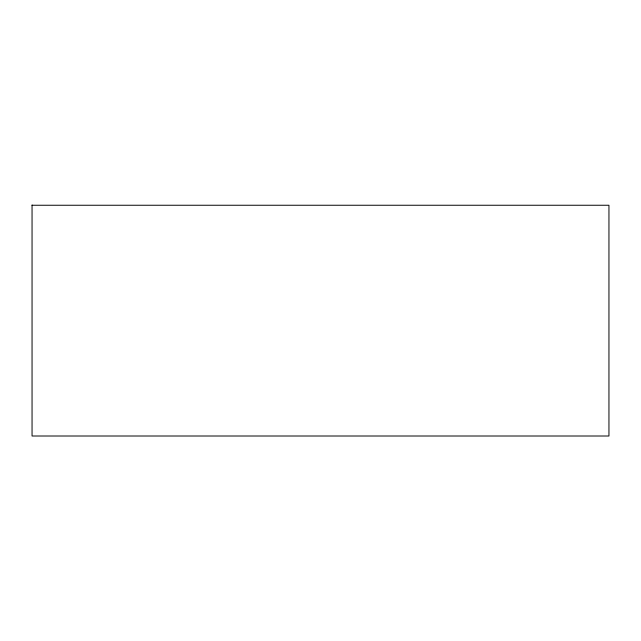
<?xml version="1.0" encoding="UTF-8"?>
<svg xmlns="http://www.w3.org/2000/svg" width="641" height="641" viewBox="0 0 641 641"><rect width="100%" height="100%" fill="white"/><g stroke="black" fill="none" stroke-linecap="round" stroke-linejoin="round"><path stroke-width="0.96" d="M32.05 205.248L608.95 205.248L608.95 436.008L32.05 436.008L32.05 204.992"/></g></svg>
